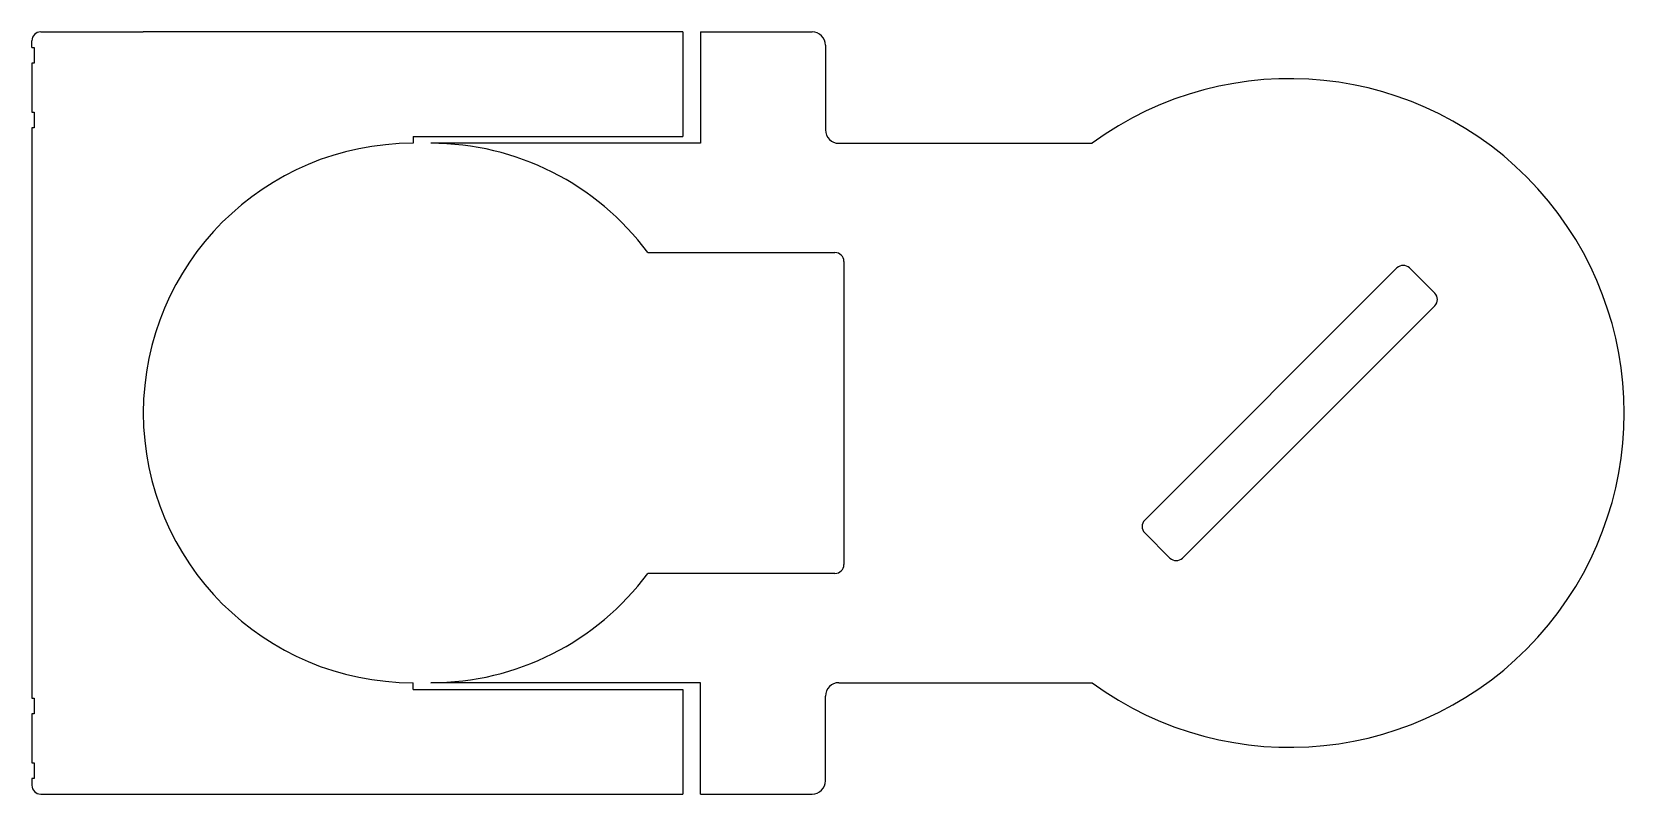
# Model space of a CAD drawing. Extents: x -73 to 106, y 0 to 86.
import ezdxf

# ---------------------------------------------------------------- set-up
doc = ezdxf.new("R2010")
doc.units = 0
doc.layers.add('Sketch', color=7, linetype='CONTINUOUS')

msp = doc.modelspace()

# ---------------------------------------------------------------- linework, layer by layer
at = {"layer": 'Sketch'}
for p, q in [((-73, 83.75), (-73, 84.5)), ((-72, 85.5), (-60.5, 85.5)), ((0, 85.5), (-60.5, 85.5)), ((0, 85.5), (0, 73.75)), ((2, 85.5), (2, 73)), ((2, 85.5), (14.5, 85.5)), ((16, 84), (16, 74.5)), ((-73, 83.75), (-72.75, 83.75)), ((-72.75, 83.75), (-72.75, 82)), ((-72.75, 82), (-73, 82)), ((-73, 82), (-73, 76.5)), ((-73, 76.5), (-72.75, 76.5)), ((-72.75, 76.5), (-72.75, 74.75)), ((-72.75, 74.75), (-73, 74.75)), ((-73, 74.75), (-73, 42.75)), ((-30.25, 73.75), (0, 73.75)), ((-30.25, 73.75), (-30.25, 73)), ((2, 73), (-28.25, 73)), ((17.5, 73), (45.899, 73)), ((-3.93822, 60.75), (17.0618, 60.75)), ((18.0618, 59.75), (18.0618, 25.75)), ((51.7983, 30.7292), (80.0826, 59.0135)), ((81.4968, 59.0135), (84.3252, 56.185)), ((84.3252, 54.7708), (56.041, 26.4865)), ((-73, 42.75), (-73, 10.75)), ((54.6267, 26.4865), (51.7983, 29.315)), ((17.0618, 24.75), (-3.93822, 24.75)), ((-30.25, 11.75), (-30.25, 12.5)), ((2, 12.5), (-28.25, 12.5)), ((2, 0), (2, 12.5)), ((17.5, 12.5), (45.899, 12.5)), ((-73, 10.75), (-72.75, 10.75)), ((-72.75, 10.75), (-72.75, 9)), ((-30.25, 11.75), (0, 11.75)), ((0, 11.75), (0, 0)), ((16, 1.5), (16, 11)), ((-72.75, 9), (-73, 9)), ((-73, 9), (-73, 3.5)), ((-73, 3.5), (-72.75, 3.5)), ((-72.75, 3.5), (-72.75, 1.75)), ((-72.75, 1.75), (-73, 1.75)), ((-73, 1.75), (-73, 1)), ((-72, 0), (-60.5, 0)), ((-60.5, 0), (0, 0)), ((2, 0), (14.5, 0))]:
    msp.add_line(p, q, dxfattribs=at)
for centre, radius, start, end in [((-72, 84.5), 1, 90, 180), ((14.5, 84), 1.5, 0, 90), ((68.0618, 42.75), 37.5, -126.228, 126.228), ((17.5, 74.5), 1.5, 180, -90), ((-30.25, 42.75), 30.25, 90, -90), ((-28.25, 42.75), 30.25, 36.5156, 90), ((17.0618, 59.75), 1, 0, 90), ((80.7897, 58.3063), 1, 45, 135), ((83.6181, 55.4779), 1, -45, 45), ((52.5054, 30.0221), 1, 135, -135), ((17.0618, 25.75), 1, -90, 0), ((55.3339, 27.1937), 1, -135, -45), ((-28.25, 42.75), 30.25, -90, -36.5156), ((17.5, 11), 1.5, 90, 180), ((-72, 1), 1, 180, -90), ((14.5, 1.5), 1.5, -90, 0)]:
    msp.add_arc(centre, radius, start, end, dxfattribs=at)

doc.saveas('drawing.dxf')
